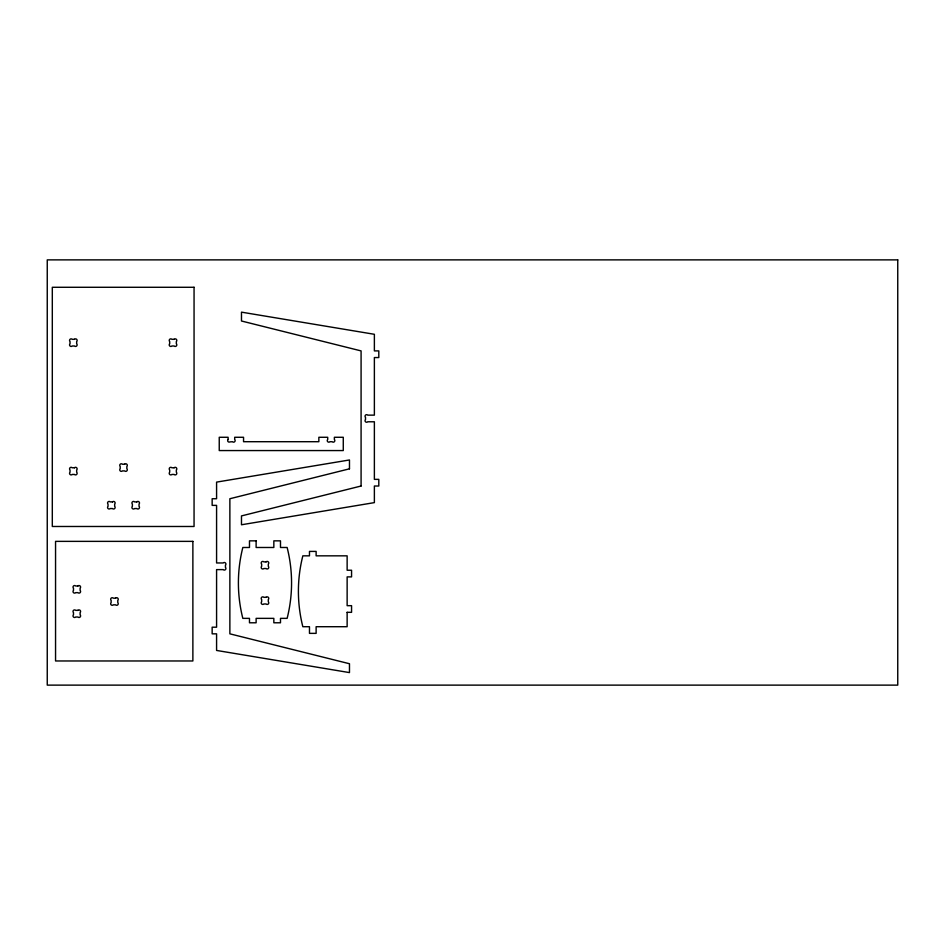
<?xml version="1.0" encoding="UTF-8"?>
<svg xmlns="http://www.w3.org/2000/svg" width="945" height="945" viewBox="0 0 945 945"><rect width="100%" height="100%" fill="white"/><g stroke="black" fill="none" stroke-linecap="round" stroke-linejoin="round"><path stroke-width="1.42" d="M347.134 612.325L347.134 626.712L316.126 626.712L316.126 633.363L309.476 633.363L309.476 626.712L302.837 626.712A143.959 143.959 0 0 1 302.837 555.837L309.476 555.837L309.476 551.408L316.126 551.408L316.126 555.837L347.134 555.837L347.134 570.237L351.564 570.237L351.564 576.887L347.134 576.887L347.134 605.674L351.564 605.674L351.564 612.325L347.134 612.325M228.099 439.496L228.052 439.531A1.536 1.536 0 0 0 229.954 441.906L232.482 441.705A1.571 1.571 0 0 0 234.691 441.705A1.571 1.571 0 0 0 234.691 439.484L234.691 437.275L243.55 437.275L243.55 441.705L318.855 441.705L318.855 437.275L327.714 437.275L327.714 439.484A1.571 1.571 0 0 0 327.714 441.705A1.571 1.571 0 0 0 329.935 441.705L332.144 441.705A1.571 1.571 0 0 0 334.365 441.705A1.571 1.571 0 0 0 334.365 439.484L334.365 437.275L343.271 437.275L343.271 450.564L219.24 450.564L219.24 437.275L228.099 437.275L228.099 439.496M349.473 468.826L229.871 498.736L229.871 633.835L349.473 663.733L349.473 672.592L216.582 650.443L216.582 633.835L212.152 633.835L212.152 627.197L216.582 627.197L216.582 569.611L223.221 569.611A1.571 1.571 0 0 0 225.442 569.611A1.571 1.571 0 0 0 225.442 567.39L225.442 565.181A1.571 1.571 0 0 0 225.442 562.96A1.571 1.571 0 0 0 223.221 562.96L216.582 562.96L216.582 505.374L212.152 505.374L212.152 498.736L216.582 498.736L216.582 482.115L349.473 459.967L349.473 468.826M361.084 486.013L241.483 515.911L241.483 524.77L374.374 502.622L374.374 486.013L378.803 486.013L378.803 479.363L374.374 479.363L374.374 421.777L367.735 421.777A1.571 1.571 0 0 1 365.514 421.777A1.571 1.571 0 0 1 365.514 419.568L365.514 417.347A1.571 1.571 0 0 1 365.514 415.138A1.571 1.571 0 0 1 367.735 415.138L374.374 415.138L374.374 357.553L378.803 357.553L378.803 350.902L374.374 350.902L374.374 334.294L241.483 312.145L241.483 321.005L361.084 350.902L361.084 486.013M897.75 259.875L47.25 259.875L47.25 685.125L897.75 685.125L897.75 259.875M194.056 287.28L52.306 287.28L52.306 526.483L194.056 526.483L194.056 287.28M74.454 339.326L72.233 339.326A1.571 1.571 0 0 0 70.024 339.326A1.571 1.571 0 0 0 70.024 341.547L70.024 343.756A1.571 1.571 0 0 0 70.024 345.976A1.571 1.571 0 0 0 72.233 345.976L74.454 345.976A1.571 1.571 0 0 0 76.663 345.976A1.571 1.571 0 0 0 76.663 343.756L76.663 341.547A1.571 1.571 0 0 0 76.663 339.326A1.571 1.571 0 0 0 74.454 339.326M174.116 339.326L171.907 339.326A1.571 1.571 0 0 0 169.687 339.326A1.571 1.571 0 0 0 169.687 341.547L169.687 343.756A1.571 1.571 0 0 0 169.687 345.976A1.571 1.571 0 0 0 171.907 345.976L174.116 345.976A1.571 1.571 0 0 0 176.337 345.976A1.571 1.571 0 0 0 176.337 343.756L176.337 341.547A1.571 1.571 0 0 0 176.337 339.326A1.571 1.571 0 0 0 174.116 339.326M124.634 464.243L122.413 464.243A1.571 1.571 0 0 0 120.204 464.243A1.571 1.571 0 0 0 120.204 466.464L120.204 468.673A1.571 1.571 0 0 0 120.204 470.893A1.571 1.571 0 0 0 122.413 470.893L124.634 470.893A1.571 1.571 0 0 0 126.843 470.893A1.571 1.571 0 0 0 126.843 468.673L126.843 466.464A1.571 1.571 0 0 0 126.843 464.243A1.571 1.571 0 0 0 124.634 464.243M74.454 467.787L72.233 467.787A1.571 1.571 0 0 0 70.024 467.787A1.571 1.571 0 0 0 70.024 470.008L70.024 472.216A1.571 1.571 0 0 0 70.024 474.437A1.571 1.571 0 0 0 72.233 474.437L74.454 474.437A1.571 1.571 0 0 0 76.663 474.437A1.571 1.571 0 0 0 76.663 472.216L76.663 470.008A1.571 1.571 0 0 0 76.663 467.787A1.571 1.571 0 0 0 74.454 467.787M174.116 467.787L171.907 467.787A1.571 1.571 0 0 0 169.687 467.787A1.571 1.571 0 0 0 169.687 470.008L169.687 472.216A1.571 1.571 0 0 0 169.687 474.437A1.571 1.571 0 0 0 171.907 474.437L174.116 474.437A1.571 1.571 0 0 0 176.337 474.437A1.571 1.571 0 0 0 176.337 472.216L176.337 470.008A1.571 1.571 0 0 0 176.337 467.787A1.571 1.571 0 0 0 174.116 467.787M112.455 501.901L110.234 501.901A1.571 1.571 0 0 0 108.025 501.901A1.571 1.571 0 0 0 108.025 504.11L108.025 506.331A1.571 1.571 0 0 0 108.025 508.54A1.571 1.571 0 0 0 110.234 508.54L112.455 508.54A1.571 1.571 0 0 0 114.664 508.54A1.571 1.571 0 0 0 114.664 506.331L114.664 504.11A1.571 1.571 0 0 0 114.664 501.901A1.571 1.571 0 0 0 112.455 501.901M136.812 501.901L134.603 501.901A1.571 1.571 0 0 0 132.383 501.901A1.571 1.571 0 0 0 132.383 504.11L132.383 506.331A1.571 1.571 0 0 0 132.383 508.54A1.571 1.571 0 0 0 134.603 508.54L136.812 508.54A1.571 1.571 0 0 0 139.033 508.54A1.571 1.571 0 0 0 139.033 506.331L139.033 504.11A1.571 1.571 0 0 0 139.033 501.901A1.571 1.571 0 0 0 136.812 501.901M256.119 540.847L249.48 540.847L249.48 547.486L242.83 547.486A143.971 143.971 0 0 0 242.83 618.361L249.48 618.361L249.48 622.79L256.119 622.79L256.119 618.361L273.837 618.361L273.837 622.79L280.488 622.79L280.488 618.361L287.126 618.361A143.959 143.959 0 0 0 287.126 547.486L280.488 547.486L280.488 540.847L273.837 540.847L273.837 547.486L256.119 547.486L256.119 540.847M192.874 541.367L55.554 541.367L55.554 660.968L192.874 660.968L192.874 541.367M266.088 561.885L263.868 561.885A1.571 1.571 0 0 0 261.659 561.885A1.571 1.571 0 0 0 261.659 564.094L261.659 566.315A1.571 1.571 0 0 0 261.659 568.524A1.571 1.571 0 0 0 263.868 568.524L266.088 568.524A1.571 1.571 0 0 0 268.297 568.524A1.571 1.571 0 0 0 268.297 566.315L268.297 564.094A1.571 1.571 0 0 0 268.297 561.885A1.571 1.571 0 0 0 266.088 561.885M77.915 586.006L75.694 586.006A1.571 1.571 0 0 0 73.486 586.006A1.571 1.571 0 0 0 73.486 588.215L73.486 590.436A1.571 1.571 0 0 0 73.486 592.645A1.571 1.571 0 0 0 75.694 592.645L77.915 592.645A1.571 1.571 0 0 0 80.124 592.645A1.571 1.571 0 0 0 80.124 590.436L80.124 588.215A1.571 1.571 0 0 0 80.124 586.006A1.571 1.571 0 0 0 77.915 586.006M266.088 597.323L263.868 597.323A1.571 1.571 0 0 0 261.659 597.323A1.571 1.571 0 0 0 261.659 599.532L261.659 601.752A1.571 1.571 0 0 0 261.659 603.961A1.571 1.571 0 0 0 263.868 603.961L266.088 603.961A1.571 1.571 0 0 0 268.297 603.961A1.571 1.571 0 0 0 268.297 601.752L268.297 599.532A1.571 1.571 0 0 0 268.297 597.323A1.571 1.571 0 0 0 266.088 597.323M115.562 598.185L113.353 598.185A1.571 1.571 0 0 0 111.132 598.185A1.571 1.571 0 0 0 111.132 600.394L111.132 602.615A1.571 1.571 0 0 0 111.132 604.824A1.571 1.571 0 0 0 113.353 604.824L115.562 604.824A1.571 1.571 0 0 0 117.782 604.824A1.571 1.571 0 0 0 117.782 602.615L117.782 600.394A1.571 1.571 0 0 0 117.782 598.185A1.571 1.571 0 0 0 115.562 598.185M77.915 610.364L75.694 610.364A1.571 1.571 0 0 0 73.486 610.364A1.571 1.571 0 0 0 73.486 612.584L73.486 614.793A1.571 1.571 0 0 0 73.486 617.014A1.571 1.571 0 0 0 75.694 617.014L77.915 617.014A1.571 1.571 0 0 0 80.124 617.014A1.571 1.571 0 0 0 80.124 614.793L80.124 612.584A1.571 1.571 0 0 0 80.124 610.364A1.571 1.571 0 0 0 77.915 610.364"/></g></svg>
